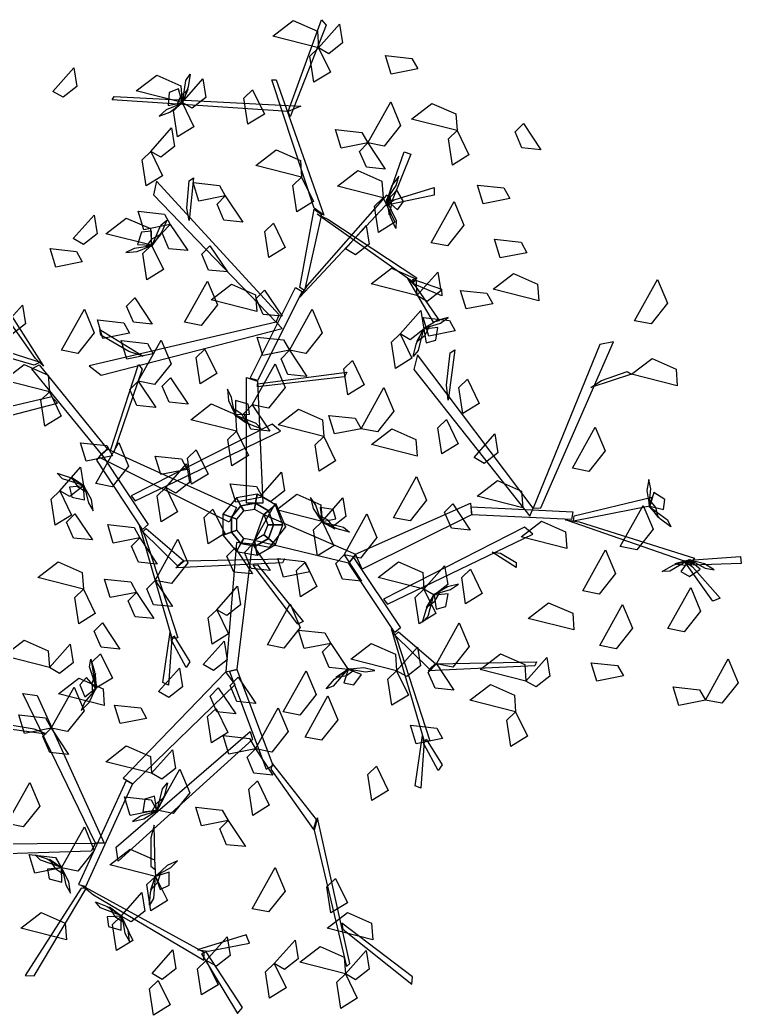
# Model space of a CAD drawing. Extents: x -1.7 to 1.4, y -1.39 to 1.43.
# Drawn here: x -0.641 to 1.396, y -1.386 to 1.425 of the extents above; entities that cross this region are included whole.
import ezdxf

# ---------------------------------------------------------------- set-up
doc = ezdxf.new("R2010")
doc.units = 0
doc.header["$MEASUREMENT"] = 0
doc.layers.get('0').update_dxf_attribs({"linetype": 'CONTINUOUS'})

msp = doc.modelspace()

# ---------------------------------------------------------------- linework, layer by layer
at = {"color": 72, "linetype": 'CONTINUOUS'}
for points in [[(0.2024, 1.3464, 3.9981), (0.0733, 1.3793, 3.9564), (0.1309, 1.4236, 3.9383), (0.199, 1.3936, 3.9682)], [(0.2024, 1.3464, 3.9981), (0.2611, 1.413, 3.8957), (0.2696, 1.3602, 3.9031), (0.2312, 1.33, 3.9653)], [(0.2024, 1.3464, 3.7915), (0.2357, 1.2779, 3.7494), (0.1892, 1.2491, 3.8992), (0.1779, 1.3231, 3.8762)], [(0.4822, 1.2869, 4.7061), (0.4074, 1.2722, 4.664), (0.3914, 1.3245, 4.8138), (0.4658, 1.3165, 4.7908)], [(-0.5482, 1.2234, 5.343), (-0.4894, 1.29, 5.2407), (-0.4809, 1.2372, 5.248), (-0.5194, 1.207, 5.3102)], [(-0.1834, 1.1921, 3.9981), (-0.3125, 1.2249, 3.9564), (-0.2548, 1.2693, 3.9383), (-0.1867, 1.2393, 3.9682)], [(-0.1834, 1.1921, 3.9981), (-0.1246, 1.2587, 3.8957), (-0.1161, 1.2059, 3.9031), (-0.1546, 1.1757, 3.9653)], [(0.0158, 1.228, 4.2517), (0.0492, 1.1594, 4.2096), (0.0027, 1.1306, 4.3594), (-0.0086, 1.2046, 4.3364)], [(-0.1834, 1.1921, 3.9981), (-0.15, 1.1235, 3.956), (-0.1966, 1.0947, 4.1058), (-0.2078, 1.1687, 4.0827)], [(0.3411, 1.0777, 3.5023), (0.4059, 1.1941, 3.4607), (0.434, 1.127, 3.4426), (0.3876, 1.0688, 3.4725)], [(0.5934, 1.1126, 4.6648), (0.4644, 1.1454, 4.6232), (0.522, 1.1897, 4.6051), (0.5901, 1.1597, 4.635)], [(0.7807, 1.1326, 3.9625), (0.83, 1.0587, 3.8602), (0.7768, 1.064, 3.8675), (0.7574, 1.1089, 3.9298)], [(-0.2718, 1.0538, 4.9437), (-0.213, 1.1204, 4.8414), (-0.2045, 1.0675, 4.8487), (-0.243, 1.0373, 4.911)], [(0.3411, 1.0777, 3.5023), (0.2663, 1.063, 3.4602), (0.2504, 1.1154, 3.61), (0.3248, 1.1073, 3.587)], [(0.5934, 1.1126, 4.8714), (0.6268, 1.044, 4.8293), (0.5802, 1.0152, 4.9791), (0.569, 1.0892, 4.956)], [(0.3411, 1.0777, 3.5023), (0.3905, 1.0039, 3.4), (0.3372, 1.0092, 3.4073), (0.3179, 1.0541, 3.4696)], [(-0.2718, 1.0538, 4.448), (-0.2384, 0.9852, 4.4059), (-0.285, 0.9564, 4.5557), (-0.2962, 1.0304, 4.5326)], [(0.1543, 0.9809, 4.7417), (0.0252, 1.0137, 4.7), (0.0829, 1.058, 4.6819), (0.151, 1.0281, 4.7118)], [(0.3845, 0.9227, 4.2046), (0.2554, 0.9555, 4.163), (0.313, 0.9999, 4.1449), (0.3812, 0.9699, 4.1748)], [(-0.0611, 0.9281, 5.1097), (-0.136, 0.9134, 5.0677), (-0.1519, 0.9658, 5.2175), (-0.0775, 0.9577, 5.1944)], [(0.1543, 0.9809, 4.2046), (0.1877, 0.9123, 4.1625), (0.1411, 0.8835, 4.3123), (0.1299, 0.9575, 4.2893)], [(0.7423, 0.921, 4.1691), (0.6675, 0.9063, 4.127), (0.6515, 0.9586, 4.2768), (0.7259, 0.9506, 4.2537)], [(-0.0611, 0.9281, 5.1097), (-0.0118, 0.8543, 5.0074), (-0.0651, 0.8596, 5.0148), (-0.0844, 0.9045, 5.077)], [(0.3845, 0.9227, 4.5351), (0.4179, 0.8541, 4.493), (0.3713, 0.8253, 4.6428), (0.3601, 0.8993, 4.6198)], [(0.5201, 0.7961, 4.5822), (0.5849, 0.9125, 4.5405), (0.613, 0.8454, 4.5225), (0.5666, 0.7873, 4.5523)], [(-0.4907, 0.8076, 4.7417), (-0.432, 0.8742, 4.6394), (-0.4235, 0.8214, 4.6467), (-0.462, 0.7912, 4.7089)], [(-0.2166, 0.8475, 3.5023), (-0.2915, 0.8328, 3.4602), (-0.3074, 0.8852, 3.61), (-0.233, 0.8771, 3.587)], [(-0.2694, 0.7887, 4.7417), (-0.3985, 0.8215, 4.7), (-0.3409, 0.8658, 4.6819), (-0.2727, 0.8358, 4.7118)], [(-0.2166, 0.8475, 3.5023), (-0.1673, 0.7737, 3.4), (-0.2206, 0.779, 3.4073), (-0.2399, 0.8239, 3.4696)], [(0.0748, 0.8514, 5.3155), (0.1081, 0.7828, 5.2734), (0.0616, 0.754, 5.4232), (0.0503, 0.828, 5.4002)], [(0.2783, 0.7785, 4.2046), (0.337, 0.8451, 4.1023), (0.3455, 0.7923, 4.1096), (0.307, 0.7621, 4.1719)], [(-0.2694, 0.7887, 4.7417), (-0.236, 0.7201, 4.6996), (-0.2826, 0.6913, 4.8494), (-0.2938, 0.7653, 4.8263)], [(-0.1047, 0.7873, 3.9625), (-0.0553, 0.7134, 3.8602), (-0.1086, 0.7187, 3.8675), (-0.1279, 0.7636, 3.9298)], [(0.7904, 0.7679, 3.9625), (0.7155, 0.7532, 3.9204), (0.6996, 0.8056, 4.0702), (0.774, 0.7975, 4.0472)], [(-0.465, 0.7417, 2.424), (-0.5398, 0.727, 2.3819), (-0.5558, 0.7793, 2.5317), (-0.4813, 0.7713, 2.5087)], [(0.4801, 0.6467, 5.343), (0.3511, 0.6795, 5.3013), (0.4087, 0.7238, 5.2833), (0.4768, 0.6938, 5.3131)], [(0.4801, 0.6467, 5.343), (0.5389, 0.7133, 5.2407), (0.5474, 0.6604, 5.248), (0.5089, 0.6302, 5.3102)], [(0.8241, 0.6323, 4.4582), (0.695, 0.6651, 4.4166), (0.7526, 0.7094, 4.3985), (0.8207, 0.6794, 4.4284)], [(-0.1762, 0.5714, 5.1097), (-0.1115, 0.6878, 5.0681), (-0.0834, 0.6207, 5.05), (-0.1298, 0.5626, 5.0799)], [(0.0275, 0.6018, 4.6648), (-0.1015, 0.6346, 4.6232), (-0.0439, 0.6789, 4.6051), (0.0242, 0.6489, 4.635)], [(1.0949, 0.5756, 4.9732), (1.1597, 0.692, 4.9316), (1.1878, 0.625, 4.9135), (1.1414, 0.5668, 4.9434)], [(0.0496, 0.662, 3.9625), (0.099, 0.5882, 3.8602), (0.0457, 0.5935, 3.8675), (0.0264, 0.6384, 3.9298)], [(0.6942, 0.6238, 4.1691), (0.6194, 0.609, 4.127), (0.6035, 0.6614, 4.2768), (0.6779, 0.6534, 4.2537)], [(-0.6928, 0.5534, 5.343), (-0.6341, 0.62, 5.2407), (-0.6255, 0.5672, 5.248), (-0.664, 0.537, 5.3102)], [(-0.3166, 0.6402, 2.9171), (-0.2673, 0.5664, 2.8148), (-0.3206, 0.5717, 2.8222), (-0.3399, 0.6166, 2.8844)], [(-0.524, 0.4921, 3.7089), (-0.4592, 0.6084, 3.6672), (-0.4311, 0.5414, 3.6492), (-0.4776, 0.4832, 3.679)], [(0.1198, 0.4921, 3.5023), (0.1845, 0.6084, 3.4607), (0.2126, 0.5414, 3.4426), (0.1662, 0.4832, 3.4725)], [(0.4326, 0.5382, 4.2046), (0.4913, 0.6048, 4.1023), (0.4998, 0.552, 4.1096), (0.4613, 0.5218, 4.1719)], [(-0.3317, 0.5401, 4.0394), (-0.4066, 0.5254, 3.9973), (-0.4225, 0.5778, 4.1471), (-0.3481, 0.5697, 4.124)], [(0.5884, 0.5469, 3.9625), (0.5136, 0.5322, 3.9204), (0.4977, 0.5846, 4.0702), (0.5721, 0.5765, 4.0472)], [(0.4326, 0.5382, 4.2046), (0.4659, 0.4696, 4.1625), (0.4194, 0.4408, 4.3123), (0.4081, 0.5148, 4.2893)], [(-0.2647, 0.482, 3.7089), (-0.3395, 0.4672, 3.6668), (-0.3555, 0.5196, 3.8166), (-0.2811, 0.5116, 3.7935)], [(-0.3071, 0.4048, 4.6907), (-0.2424, 0.5212, 4.6491), (-0.2143, 0.4542, 4.631), (-0.2607, 0.396, 4.6609)], [(0.1198, 0.4921, 4.122), (0.045, 0.4774, 4.0799), (0.029, 0.5297, 4.2297), (0.1034, 0.5217, 4.2066)], [(-0.1189, 0.4951, 5.343), (-0.0855, 0.4265, 5.3009), (-0.1321, 0.3977, 5.4507), (-0.1434, 0.4717, 5.4276)], [(0.1198, 0.4921, 3.5023), (0.1691, 0.4182, 3.4), (0.1159, 0.4235, 3.4073), (0.0965, 0.4685, 3.4696)], [(-0.5578, 0.375, 3.9981), (-0.6868, 0.4079, 3.9564), (-0.6292, 0.4522, 3.9383), (-0.5611, 0.4222, 3.9682)], [(0.0148, 0.3378, 4.2459), (0.0796, 0.4541, 4.2043), (0.1077, 0.3871, 4.1862), (0.0612, 0.3289, 4.2161)], [(0.298, 0.4633, 5.343), (0.3314, 0.3947, 5.3009), (0.2848, 0.3659, 5.4507), (0.2736, 0.4399, 5.4276)], [(1.2154, 0.3916, 5.469), (1.0864, 0.4244, 5.4273), (1.144, 0.4687, 5.4093), (1.2121, 0.4387, 5.4391)], [(-0.3071, 0.4048, 4.8147), (-0.2578, 0.331, 4.7124), (-0.3111, 0.3363, 4.7197), (-0.3304, 0.3812, 4.7819)], [(-0.2158, 0.4141, 2.0522), (-0.1665, 0.3403, 1.9499), (-0.2197, 0.3455, 1.9572), (-0.2391, 0.3905, 2.0195)], [(0.6225, 0.4106, 4.6648), (0.6559, 0.342, 4.6227), (0.6093, 0.3132, 4.7725), (0.5981, 0.3872, 4.7495)], [(-0.5578, 0.375, 3.9981), (-0.5244, 0.3065, 3.956), (-0.5709, 0.2777, 4.1058), (-0.5822, 0.3517, 4.0827)], [(0.3222, 0.2707, 3.7089), (0.3869, 0.3871, 3.6672), (0.415, 0.3201, 3.6492), (0.3686, 0.2619, 3.679)], [(-0.0292, 0.2634, 5.343), (-0.1583, 0.2962, 5.3013), (-0.1007, 0.3406, 5.2833), (-0.0325, 0.3106, 5.3131)], [(0.0148, 0.3378, 2.8413), (0.0642, 0.2639, 2.739), (0.0109, 0.2692, 2.7464), (-0.0084, 0.3141, 2.8086)], [(0.2168, 0.2486, 4.7734), (0.0878, 0.2814, 4.7317), (0.1454, 0.3257, 4.7136), (0.2135, 0.2957, 4.7435)], [(0.3222, 0.2707, 2.6348), (0.2473, 0.256, 2.5927), (0.2314, 0.3084, 2.7425), (0.3058, 0.3003, 2.7194)], [(0.5634, 0.2967, 4.7734), (0.5968, 0.2281, 4.7313), (0.5502, 0.1993, 4.8811), (0.539, 0.2733, 4.858)], [(-0.0292, 0.2634, 5.343), (0.0042, 0.1948, 5.3009), (-0.0424, 0.166, 5.4507), (-0.0537, 0.24, 5.4276)], [(0.4806, 0.1929, 3.9981), (0.3516, 0.2257, 3.9564), (0.4092, 0.27, 3.9383), (0.4773, 0.2401, 3.9682)], [(0.6415, 0.1893, 4.6648), (0.7002, 0.2558, 4.5625), (0.7087, 0.203, 4.5698), (0.6703, 0.1728, 4.6321)], [(0.9191, 0.1591, 5.1097), (0.9838, 0.2754, 5.0681), (1.0119, 0.2084, 5.05), (0.9655, 0.1502, 5.0799)], [(-0.3798, 0.1936, 3.2958), (-0.4546, 0.1789, 3.2537), (-0.4706, 0.2312, 3.4035), (-0.3962, 0.2232, 3.3804)], [(-0.427, 0.1156, 1.8456), (-0.3623, 0.232, 1.804), (-0.3342, 0.1649, 1.7859), (-0.3806, 0.1067, 1.8158)], [(0.2168, 0.2486, 4.3602), (0.2502, 0.18, 4.3181), (0.2037, 0.1512, 4.4679), (0.1924, 0.2252, 4.4449)], [(-0.1434, 0.2111, 2.5479), (-0.11, 0.1425, 2.5058), (-0.1565, 0.1137, 2.6556), (-0.1678, 0.1877, 2.6326)], [(-0.1686, 0.1556, 3.7089), (-0.2434, 0.1409, 3.6668), (-0.2594, 0.1933, 3.8166), (-0.1849, 0.1852, 3.7935)], [(-0.2294, 0.1048, 2.5479), (-0.1706, 0.1714, 2.4456), (-0.1621, 0.1186, 2.453), (-0.2006, 0.0884, 2.5152)], [(-0.5287, 0.0955, 3.7915), (-0.4699, 0.1621, 3.6892), (-0.4614, 0.1093, 3.6965), (-0.4999, 0.0791, 3.7588)], [(0.0391, 0.0813, 5.343), (0.0978, 0.1479, 5.2407), (0.1063, 0.095, 5.248), (0.0679, 0.0649, 5.3102)], [(0.0435, 0.0776, 2.0522), (-0.0314, 0.0629, 2.0101), (-0.0473, 0.1153, 2.1599), (0.0271, 0.1072, 2.1369)], [(0.4143, 0.0191, 4.1691), (0.479, 0.1354, 4.1274), (0.5071, 0.0684, 4.1094), (0.4607, 0.0102, 4.1392)], [(0.7791, 0.0475, 3.9981), (0.6501, 0.0803, 3.9564), (0.7077, 0.1246, 3.9383), (0.7758, 0.0946, 3.9682)], [(-0.5287, 0.0955, 4.9482), (-0.4953, 0.0269, 4.9061), (-0.5419, -0.0019, 5.0559), (-0.5531, 0.0721, 5.0329)], [(-0.2294, 0.1048, 2.5479), (-0.196, 0.0362, 2.5058), (-0.2425, 0.0074, 2.6556), (-0.2538, 0.0814, 2.6326)], [(0.2121, 0.0087, 2.5479), (0.083, 0.0415, 2.5063), (0.1406, 0.0858, 2.4882), (0.2087, 0.0558, 2.5181)], [(0.0161, -0.0557, 1.8454), (0.0809, 0.0606, 1.8038), (0.109, -0.0064, 1.7857), (0.0626, -0.0646, 1.8155)], [(0.2121, 0.0087, 2.5479), (0.2708, 0.0753, 2.4456), (0.2793, 0.0224, 2.453), (0.2408, -0.0078, 2.5152)], [(0.5815, 0.0582, 4.122), (0.6308, -0.0156, 4.0197), (0.5775, -0.0103, 4.027), (0.5582, 0.0346, 4.0892)], [(-0.486, 0.0304, 3.5023), (-0.4367, -0.0434, 3.4), (-0.49, -0.0381, 3.4073), (-0.5093, 0.0068, 3.4696)], [(-0.0963, 0.0433, 5.343), (-0.0629, -0.0252, 5.3009), (-0.1094, -0.0541, 5.4507), (-0.1207, 0.0199, 5.4276)], [(0.2741, -0.086, 2.8413), (0.3389, 0.0304, 2.7997), (0.367, -0.0366, 2.7816), (0.3205, -0.0948, 2.8115)], [(1.0544, -0.0623, 5.1097), (1.1192, 0.0541, 5.0681), (1.1473, -0.0129, 5.05), (1.1008, -0.0711, 5.0799)], [(0.2121, 0.0087, 2.5479), (0.2454, -0.0599, 2.5058), (0.1989, -0.0887, 2.6556), (0.1876, -0.0147, 2.6326)], [(0.9031, -0.0676, 4.7417), (0.774, -0.0348, 4.7), (0.8316, 0.0095, 4.6819), (0.8997, -0.0205, 4.7118)], [(-0.3026, -0.0379, 2.6348), (-0.3775, -0.0526, 2.5927), (-0.3934, -0.0002, 2.7425), (-0.319, -0.0083, 2.7194)], [(-0.3026, -0.0379, 3.2958), (-0.2533, -0.1117, 3.1935), (-0.3066, -0.1064, 3.2008), (-0.3259, -0.0615, 3.263)], [(-0.2597, -0.1579, 2.9171), (-0.195, -0.0415, 2.8755), (-0.1669, -0.1086, 2.8574), (-0.2133, -0.1667, 2.8873)], [(0.0161, -0.0557, 1.6388), (0.0655, -0.1296, 1.5365), (0.0122, -0.1243, 1.5439), (-0.0071, -0.0794, 1.6061)], [(-0.0332, -0.0657, 3.5023), (0.0161, -0.1396, 3.4), (-0.0372, -0.1343, 3.4073), (-0.0565, -0.0893, 3.4696)], [(0.9482, -0.1875, 5.1097), (1.0129, -0.0711, 5.0681), (1.041, -0.1382, 5.05), (0.9946, -0.1963, 5.0799)], [(-0.4617, -0.1827, 4.2046), (-0.5907, -0.1499, 4.163), (-0.5331, -0.1056, 4.1449), (-0.465, -0.1356, 4.1748)], [(0.178, -0.134, 3.5023), (0.1031, -0.1487, 3.4602), (0.0872, -0.0964, 3.61), (0.1616, -0.1044, 3.587)], [(0.164, -0.1064, 2.3414), (0.1974, -0.175, 2.2993), (0.1508, -0.2038, 2.4491), (0.1396, -0.1298, 2.426)], [(0.2741, -0.086, 3.5023), (0.3234, -0.1598, 3.4), (0.2702, -0.1545, 3.4073), (0.2509, -0.1096, 3.4696)], [(0.4996, -0.1827, 3.9981), (0.3705, -0.1499, 3.9564), (0.4281, -0.1056, 3.9383), (0.4963, -0.1356, 3.9682)], [(0.4996, -0.1827, 3.9981), (0.5583, -0.1162, 3.8957), (0.5669, -0.169, 3.9031), (0.5284, -0.1992, 3.9653)], [(0.6309, -0.1265, 5.8113), (0.6643, -0.1951, 5.7692), (0.6177, -0.2239, 5.919), (0.6065, -0.1499, 5.8959)], [(-0.3119, -0.1918, 4.7374), (-0.3868, -0.2065, 4.6954), (-0.4027, -0.1541, 4.8452), (-0.3283, -0.1622, 4.8221)], [(-0.2597, -0.1579, 2.9171), (-0.2104, -0.2317, 2.8148), (-0.2636, -0.2264, 2.8222), (-0.283, -0.1815, 2.8844)], [(-0.4617, -0.1827, 3.7915), (-0.4283, -0.2513, 3.7494), (-0.4748, -0.2801, 3.8992), (-0.4861, -0.2061, 3.8762)], [(-0.3119, -0.1918, 2.0522), (-0.2626, -0.2656, 1.9499), (-0.3158, -0.2603, 1.9572), (-0.3352, -0.2154, 2.0195)], [(-0.0852, -0.2405, 2.3414), (-0.0264, -0.1739, 2.2391), (-0.0179, -0.2267, 2.2464), (-0.0564, -0.2569, 2.3086)], [(0.4996, -0.1827, 3.9981), (0.533, -0.2513, 3.956), (0.4864, -0.2801, 4.1058), (0.4752, -0.2061, 4.0827)], [(1.1885, -0.2937, 5.1097), (1.2532, -0.1774, 5.0681), (1.2813, -0.2444, 5.05), (1.2349, -0.3026, 5.0799)], [(0.0577, -0.34, 2.9171), (0.1225, -0.2237, 2.8755), (0.1506, -0.2907, 2.8574), (0.1042, -0.3489, 2.8873)], [(0.9233, -0.2978, 4.6177), (0.7942, -0.265, 4.5761), (0.8519, -0.2207, 4.558), (0.92, -0.2507, 4.5879)], [(-0.0852, -0.2405, 2.3414), (-0.0518, -0.3091, 2.2993), (-0.0983, -0.3379, 2.4491), (-0.1096, -0.2639, 2.426)], [(0.9962, -0.3418, 5.1097), (1.061, -0.2254, 5.0681), (1.0891, -0.2925, 5.05), (1.0427, -0.3507, 5.0799)], [(-0.4081, -0.2778, 4.944), (-0.3587, -0.3516, 4.8417), (-0.412, -0.3463, 4.849), (-0.4313, -0.3014, 4.9113)], [(0.535, -0.3938, 4.9479), (0.5998, -0.2775, 4.9063), (0.6279, -0.3445, 4.8882), (0.5815, -0.4027, 4.918)], [(0.2366, -0.3357, 5.1544), (0.1617, -0.3504, 5.1124), (0.1458, -0.298, 5.2622), (0.2202, -0.3061, 5.2391)], [(-0.5578, -0.4041, 4.9482), (-0.6868, -0.3713, 4.9066), (-0.6292, -0.327, 4.8885), (-0.5611, -0.3569, 4.9184)], [(-0.1236, -0.3958, 5.2371), (-0.0648, -0.3292, 5.1348), (-0.0563, -0.382, 5.1421), (-0.0948, -0.4122, 5.2043)], [(0.2366, -0.3357, 4.9479), (0.2859, -0.4095, 4.8456), (0.2326, -0.4042, 4.8529), (0.2133, -0.3593, 4.9152)], [(0.4224, -0.4129, 3.9981), (0.2934, -0.3801, 3.9564), (0.351, -0.3358, 3.9383), (0.4191, -0.3658, 3.9682)], [(-0.5578, -0.4041, 3.7915), (-0.499, -0.3375, 3.6892), (-0.4905, -0.3903, 3.6965), (-0.529, -0.4205, 3.7588)], [(-0.4136, -0.3649, 4.2046), (-0.3802, -0.4335, 4.1625), (-0.4268, -0.4623, 4.3123), (-0.438, -0.3883, 4.2893)], [(0.4224, -0.4129, 3.9981), (0.4812, -0.3464, 3.8957), (0.4897, -0.3992, 3.9031), (0.4512, -0.4294, 3.9653)], [(0.788, -0.442, 4.6177), (0.6589, -0.4092, 4.5761), (0.7165, -0.3649, 4.558), (0.7846, -0.3949, 4.5879)], [(0.788, -0.442, 4.7417), (0.8467, -0.3755, 4.6394), (0.8552, -0.4283, 4.6467), (0.8168, -0.4585, 4.7089)], [(1.0633, -0.4278, 4.9032), (0.9884, -0.4425, 4.8611), (0.9725, -0.3902, 5.0109), (1.0469, -0.3982, 4.9879)], [(1.2947, -0.4961, 5.1097), (1.3595, -0.3797, 5.0681), (1.3876, -0.4468, 5.05), (1.3411, -0.505, 5.0799)], [(-0.2496, -0.472, 2.5479), (-0.1908, -0.4054, 2.4456), (-0.1823, -0.4582, 2.453), (-0.2208, -0.4884, 2.5152)], [(0.1025, -0.5292, 5.1544), (0.1672, -0.4128, 5.1128), (0.1953, -0.4799, 5.0947), (0.1489, -0.538, 5.1246)], [(0.4224, -0.4129, 3.9981), (0.4558, -0.4815, 3.956), (0.4093, -0.5103, 4.1058), (0.398, -0.4363, 4.0827)], [(0.535, -0.3938, 4.9479), (0.5844, -0.4677, 4.8456), (0.5311, -0.4624, 4.8529), (0.5118, -0.4175, 4.9152)], [(-0.4031, -0.5109, 4.7826), (-0.5321, -0.4781, 4.741), (-0.4745, -0.4337, 4.7229), (-0.4064, -0.4637, 4.7528)], [(-0.0244, -0.4313, 3.2958), (0.0249, -0.5051, 3.1935), (-0.0283, -0.4998, 3.2008), (-0.0476, -0.4549, 3.263)], [(-0.5531, -0.5754, 3.7089), (-0.4883, -0.4591, 3.6672), (-0.4602, -0.5261, 3.6492), (-0.5066, -0.5843, 3.679)], [(-0.0809, -0.4609, 4.9479), (-0.0316, -0.5347, 4.8456), (-0.0848, -0.5294, 4.8529), (-0.1042, -0.4845, 4.9152)], [(0.7589, -0.5293, 4.7417), (0.6298, -0.4965, 4.7), (0.6874, -0.4522, 4.6819), (0.7556, -0.4822, 4.7118)], [(1.2947, -0.4961, 5.1097), (1.2199, -0.5108, 5.0677), (1.2039, -0.4585, 5.2175), (1.2784, -0.4665, 5.1944)], [(0.164, -0.6006, 2.9171), (0.2287, -0.4842, 2.8755), (0.2568, -0.5513, 2.8574), (0.2104, -0.6094, 2.8873)], [(-0.2837, -0.5476, 3.2958), (-0.3585, -0.5623, 3.2537), (-0.3745, -0.51, 3.4035), (-0.3, -0.518, 3.3804)], [(-0.0873, -0.5192, 3.9981), (-0.0539, -0.5878, 3.956), (-0.1004, -0.6166, 4.1058), (-0.1117, -0.5426, 4.0827)], [(0.0237, -0.6336, 3.7089), (0.0884, -0.5173, 3.6672), (0.1165, -0.5843, 3.6492), (0.0701, -0.6425, 3.679)], [(0.7589, -0.5293, 4.7417), (0.7923, -0.5979, 4.6996), (0.7457, -0.6267, 4.8494), (0.7344, -0.5527, 4.8263)], [(-0.5531, -0.5754, 3.7089), (-0.6279, -0.5902, 3.6668), (-0.6439, -0.5378, 3.8166), (-0.5694, -0.5458, 3.7935)], [(-0.5531, -0.5754, 4.122), (-0.5037, -0.6493, 4.0197), (-0.557, -0.644, 4.027), (-0.5763, -0.5991, 4.0892)], [(0.5524, -0.6045, 4.2459), (0.4775, -0.6193, 4.2038), (0.4616, -0.5669, 4.3536), (0.536, -0.5749, 4.3306)], [(0.0237, -0.6336, 3.2958), (-0.0512, -0.6483, 3.2537), (-0.0671, -0.596, 3.4035), (0.0073, -0.604, 3.3804)], [(-0.2694, -0.7026, 3.9981), (-0.3985, -0.6698, 3.9564), (-0.3409, -0.6255, 3.9383), (-0.2727, -0.6555, 3.9682)], [(-0.2694, -0.7026, 4.7417), (-0.2107, -0.636, 4.6394), (-0.2021, -0.6888, 4.6467), (-0.2406, -0.719, 4.7089)], [(0.0237, -0.6336, 4.3285), (0.073, -0.7075, 4.2262), (0.0198, -0.7022, 4.2336), (0.0004, -0.6573, 4.2958)], [(-0.2546, -0.8069, 3.5023), (-0.1898, -0.6905, 3.4607), (-0.1617, -0.7576, 3.4426), (-0.2082, -0.8158, 3.4725)], [(0.3655, -0.6824, 4.7417), (0.3989, -0.7509, 4.6996), (0.3524, -0.7798, 4.8494), (0.3411, -0.7058, 4.8263)], [(-0.6783, -0.8449, 3.2958), (-0.6135, -0.7285, 3.2541), (-0.5854, -0.7955, 3.236), (-0.6319, -0.8537, 3.2659)], [(0.0294, -0.7241, 3.9981), (0.0627, -0.7927, 3.956), (0.0162, -0.8215, 4.1058), (0.0049, -0.7475, 4.0827)], [(-0.2546, -0.8069, 3.5023), (-0.3294, -0.8216, 3.4602), (-0.3454, -0.7693, 3.61), (-0.2709, -0.7773, 3.587)], [(-0.0535, -0.836, 4.122), (-0.1283, -0.8507, 4.0799), (-0.1443, -0.7983, 4.2297), (-0.0698, -0.8064, 4.2066)], [(-0.0535, -0.836, 3.5023), (-0.0041, -0.9098, 3.4), (-0.0574, -0.9045, 3.4073), (-0.0767, -0.8596, 3.4696)], [(-0.524, -0.9701, 4.2459), (-0.4592, -0.8537, 4.2043), (-0.4311, -0.9207, 4.1862), (-0.4776, -0.9789, 4.2161)], [(-0.2582, -0.9938, 3.3371), (-0.3873, -0.961, 3.2954), (-0.3296, -0.9167, 3.2774), (-0.2615, -0.9467, 3.3072)], [(-0.524, -0.9701, 3.5023), (-0.5988, -0.9848, 3.4602), (-0.6148, -0.9324, 3.61), (-0.5403, -0.9405, 3.587)], [(0.0148, -1.0852, 4.2459), (0.0796, -0.9688, 4.2043), (0.1077, -1.0358, 4.1862), (0.0612, -1.094, 4.2161)], [(-0.2582, -0.9938, 4.7417), (-0.2248, -1.0624, 4.6996), (-0.2714, -1.0912, 4.8494), (-0.2826, -1.0172, 4.8263)], [(0.2504, -0.9998, 3.9981), (0.2838, -1.0684, 3.956), (0.2373, -1.0972, 4.1058), (0.226, -1.0232, 4.0827)], [(-0.3554, -1.1061, 4.2046), (-0.2967, -1.0395, 4.1023), (-0.2881, -1.0923, 4.1096), (-0.3266, -1.1225, 4.1719)], [(-0.5097, -1.1731, 3.9981), (-0.6388, -1.1403, 3.9564), (-0.5812, -1.096, 3.9383), (-0.513, -1.126, 3.9682)], [(0.3554, -1.1731, 3.9981), (0.2263, -1.1403, 3.9564), (0.284, -1.096, 3.9383), (0.3521, -1.126, 3.9682)], [(-0.3554, -1.1061, 3.7915), (-0.322, -1.1747, 3.7494), (-0.3686, -1.2035, 3.8992), (-0.3798, -1.1295, 3.8762)], [(-0.1151, -1.2313, 3.9981), (-0.0563, -1.1647, 3.8957), (-0.0478, -1.2175, 3.9031), (-0.0863, -1.2477, 3.9653)], [(0.0772, -1.2402, 3.9981), (0.1359, -1.1736, 3.8957), (0.1444, -1.2264, 3.9031), (0.1059, -1.2566, 3.9653)], [(-0.268, -1.2683, 5.343), (-0.2092, -1.2017, 5.2407), (-0.2007, -1.2545, 5.248), (-0.2392, -1.2847, 5.3102)], [(0.2783, -1.2692, 3.9981), (0.1492, -1.2364, 3.9564), (0.2068, -1.1921, 3.9383), (0.2749, -1.2221, 3.9682)], [(0.2783, -1.2692, 4.7417), (0.337, -1.2027, 4.6394), (0.3455, -1.2555, 4.6467), (0.307, -1.2857, 4.7089)], [(-0.1151, -1.2313, 3.9981), (-0.0817, -1.2999, 3.956), (-0.1283, -1.3287, 4.1058), (-0.1395, -1.2547, 4.0827)], [(0.0772, -1.2402, 4.6177), (0.1105, -1.3087, 4.5756), (0.064, -1.3375, 4.7254), (0.0527, -1.2635, 4.7024)], [(-0.2504, -1.2882, 3.7915), (-0.217, -1.3568, 3.7494), (-0.2636, -1.3856, 3.8992), (-0.2749, -1.3116, 3.8762)], [(0.2783, -1.2692, 4.7417), (0.3116, -1.3378, 4.6996), (0.2651, -1.3666, 4.8494), (0.2538, -1.2926, 4.8263)]]:
    msp.add_3dface(points, dxfattribs=at)
at = {"color": 34, "linetype": 'CONTINUOUS'}
for points in [[(0.1161, 1.1668, 4.7264), (0.2107, 1.4254, 5.3469), (0.2233, 1.4105, 5.3113), (0.1224, 1.152, 4.6907)], [(0.1897, 0.8934, 4.0702), (0.0699, 1.256, 4.9404), (0.0825, 1.256, 4.9404), (0.217, 0.8741, 4.0239)], [(0.1161, 1.1668, 4.7264), (-0.3804, 1.1995, 5.1395), (-0.3748, 1.2093, 5.153), (0.152, 1.1813, 4.7269)], [(0.3956, 0.9157, 3.7212), (0.444, 1.0523, 4.289), (0.4629, 1.046, 4.2628), (0.4103, 0.9157, 3.7212)], [(0.0909, 0.5924, 3.1832), (-0.2558, 0.9694, 3.8167), (-0.2642, 0.9315, 3.753), (0.0825, 0.5718, 3.1485)], [(-0.1696, 0.894, 3.7107), (-0.1633, 0.971, 3.9309), (-0.1507, 0.9791, 3.9541), (-0.1633, 0.8589, 3.6102)], [(0.1708, 0.6751, 3.322), (0.3956, 0.9315, 3.753), (0.404, 0.9143, 3.7241), (0.1498, 0.6424, 3.2671)], [(0.4159, 0.9168, 3.7156), (0.5284, 0.9524, 3.6553), (0.5284, 0.93, 3.6177), (0.3902, 0.9011, 3.7166)], [(0.1498, 0.6694, 3.3146), (0.1897, 0.8912, 4.0747), (0.2107, 0.8755, 4.021), (0.1624, 0.6609, 3.2857)], [(0.2283, 0.8629, 4.0702), (0.48, 0.6965, 4.6459), (0.4691, 0.685, 4.6072), (0.1981, 0.8767, 3.9968)], [(-0.5975, 0.4687, 2.4749), (-0.7508, 0.6866, 3.1435), (-0.73, 0.6902, 3.1238), (-0.5745, 0.4469, 2.3978)], [(0.4753, 0.6743, 4.6006), (0.5434, 0.5758, 4.5644), (0.5264, 0.5714, 4.5142), (0.454, 0.6953, 4.5918)], [(0.4685, 0.6935, 4.6052), (0.5492, 0.6647, 5.2385), (0.5508, 0.6456, 5.2093), (0.4723, 0.6793, 4.6052)], [(0.009, 0.4134, 2.8823), (0.1372, 0.6699, 3.3133), (0.1561, 0.6578, 3.2931), (0.03, 0.4065, 2.8707)], [(0.0825, 0.5718, 3.1485), (-0.4456, 0.4482, 3.6152), (-0.4119, 0.4219, 3.5683), (0.0992, 0.554, 3.1229)], [(-0.6011, 0.4506, 2.446), (-0.8967, 0.5356, 3.0165), (-0.8652, 0.548, 3.0018), (-0.5836, 0.4584, 2.4394)], [(-0.3338, 0.4886, 3.5423), (-0.413, 0.5353, 3.7271), (-0.416, 0.5509, 3.7465), (-0.2935, 0.4755, 3.458)], [(0.8304, 0.047, 4.6564), (1.035, 0.5165, 5.2899), (0.997, 0.5089, 5.2263), (0.8081, 0.0463, 4.6217)], [(0.8081, 0.0463, 4.6217), (0.4816, 0.4794, 5.0885), (0.4712, 0.4379, 5.0416), (0.7987, 0.0239, 4.5961)], [(0.5637, 0.3935, 5.0155), (0.5744, 0.4848, 5.2003), (0.5874, 0.4939, 5.2198), (0.568, 0.3514, 4.9312)], [(-0.4109, 0.1985, 2.1221), (-0.6074, 0.4401, 2.4397), (-0.587, 0.451, 2.4248), (-0.3947, 0.2139, 2.1136)], [(-0.3855, 0.2093, 2.0963), (-0.3066, 0.4517, 2.1599), (-0.2955, 0.4392, 2.1339), (-0.3762, 0.2047, 2.0789)], [(0.03, 0.3976, 2.8493), (0.2821, 0.4303, 2.9278), (0.2758, 0.4169, 2.8957), (0.03, 0.3887, 2.828)], [(1.0009, 0.4073, 5.1839), (1.0739, 0.4326, 5.4042), (1.0864, 0.4244, 5.4273), (0.9713, 0.3873, 5.0835)], [(-0.0015, 0.0603, 2.0398), (-0.0015, 0.4154, 2.8921), (0.03, 0.405, 2.8672), (0.0447, 0.0603, 2.0398)], [(-0.5514, 0.3604, 2.3438), (-1.0796, 0.2368, 2.8106), (-1.0458, 0.2105, 2.7637), (-0.5348, 0.3426, 2.3182)], [(-0.3156, 0.0667, 2.5239), (0.0952, 0.2642, 3.37), (0.0714, 0.2839, 3.285), (-0.327, 0.081, 2.4776)], [(-0.4109, 0.1985, 2.1221), (-0.2787, -0.0001, 2.6978), (-0.295, -0.0136, 2.6708), (-0.4244, 0.1815, 2.1067)], [(-0.0501, 0.0063, 1.4396), (-0.4181, 0.1903, 2.131), (-0.3932, 0.2131, 2.1107), (-0.0294, 0.0477, 1.4396)], [(0.0243, 0.0599, 0.5902), (0.0289, 0.0855), (-0.03, 0.0751), (-0.017, 0.0526, 0.5902)], [(0.0607, 0.0389, 0.5902), (0.0806, 0.0556), (0.0289, 0.0855), (0.0243, 0.0599, 0.5902)], [(-0.017, 0.0526, 0.5902), (-0.03, 0.0751), (-0.0683, 0.0294), (-0.0439, 0.0205, 0.5902)], [(0.0215, 0.0437, 2.3607), (0.0243, 0.0599, 0.5902), (-0.017, 0.0526, 0.5902), (-0.0088, 0.0384, 2.3607)], [(0.0481, 0.0284, 2.3607), (0.0607, 0.0389, 0.5902), (0.0243, 0.0599, 0.5902), (0.0215, 0.0437, 2.3607)], [(0.3064, -0.0836, 3.5131), (0.6312, 0.06, 4.3654), (0.6344, 0.027, 4.3404), (0.325, -0.1259, 3.5131)], [(0.9246, 0.0243, 4.7878), (1.1436, 0.0775, 5.548), (1.1377, 0.0519, 5.4943), (0.922, 0.0094, 4.7589)], [(-0.0439, 0.0205, 0.5902), (-0.0683, 0.0294), (-0.0683, -0.0304), (-0.0439, -0.0215, 0.5902)], [(-0.0088, 0.0384, 2.3607), (-0.017, 0.0526, 0.5902), (-0.0439, 0.0205, 0.5902), (-0.0285, 0.0149, 2.3607)], [(0.0481, 0.0284, 2.3607), (0.3064, -0.0836, 3.5131), (0.2869, -0.1095, 3.4825), (0.0215, -0.0447, 2.3607)], [(0.0586, -0.0005, 2.3607), (0.075, -0.0005, 0.5902), (0.0607, 0.0389, 0.5902), (0.0481, 0.0284, 2.3607)], [(0.075, -0.0005, 0.5902), (0.101, -0.0005), (0.0806, 0.0556), (0.0607, 0.0389, 0.5902)], [(0.6336, 0.0496, 4.3556), (0.92, 0.036, 4.7866), (0.9166, 0.0139, 4.7663), (0.6358, 0.0276, 4.344)], [(-0.0285, 0.0149, 2.3607), (-0.0439, 0.0205, 0.5902), (-0.0439, -0.0215, 0.5902), (-0.0285, -0.0158, 2.3607)], [(0.9383, 0.0074, 4.7953), (1.2638, -0.0946, 5.2263), (1.2514, -0.1092, 5.1974), (0.8999, 0.0134, 4.7403)], [(-0.2886, -0.0325, 2.7094), (-0.1955, -0.3196, 3.285), (-0.2112, -0.3218, 3.2464), (-0.3036, -0.0029, 2.636)], [(-0.2844, -0.0114, 2.6987), (-0.1796, -0.1014, 3.5707), (-0.1966, -0.1169, 3.5091), (-0.2941, -0.0209, 2.6655)], [(-0.0439, -0.0215, 0.5902), (-0.0683, -0.0304), (-0.03, -0.0761), (-0.017, -0.0536, 0.5902)], [(-0.0285, -0.0158, 2.3607), (-0.0439, -0.0215, 0.5902), (-0.017, -0.0536, 0.5902), (-0.0088, -0.0394, 2.3607)], [(0.0481, -0.0293, 2.3607), (0.0607, -0.0399, 0.5902), (0.075, -0.0005, 0.5902), (0.0586, -0.0005, 2.3607)], [(0.0607, -0.0399, 0.5902), (0.0806, -0.0566), (0.101, -0.0005), (0.075, -0.0005, 0.5902)], [(0.3966, -0.2246, 3.9041), (0.8074, -0.0272, 4.7502), (0.7836, -0.0075, 4.6652), (0.3852, -0.2104, 3.8578)], [(-0.0298, -0.0504, 1.8493), (-0.0598, -0.416, 2.6726), (-0.0276, -0.4089, 2.6458), (0.0161, -0.0557, 1.8454)], [(-0.017, -0.0536, 0.5902), (-0.03, -0.0761), (0.0289, -0.0865), (0.0243, -0.0609, 0.5902)], [(-0.0088, -0.0394, 2.3607), (-0.017, -0.0536, 0.5902), (0.0243, -0.0609, 0.5902), (0.0215, -0.0447, 2.3607)], [(0.0215, -0.0447, 2.3607), (0.0243, -0.0609, 0.5902), (0.0607, -0.0399, 0.5902), (0.0481, -0.0293, 2.3607)], [(0.0243, -0.0609, 0.5902), (0.0289, -0.0865), (0.0806, -0.0566), (0.0607, -0.0399, 0.5902)], [(0.7164, -0.0811, 4.601), (0.7601, -0.1074, 4.8615), (0.7599, -0.1211, 4.889), (0.6927, -0.0776, 4.4822)], [(-0.1772, -0.1025, 3.5677), (0.1057, -0.0967, 4.6334), (0.1006, -0.1082, 4.6334), (-0.2007, -0.122, 3.5109)], [(0.3013, -0.0929, 3.5023), (0.4335, -0.2915, 4.078), (0.4172, -0.305, 4.0509), (0.2878, -0.1099, 3.4869)], [(1.2585, -0.119, 5.1889), (1.3365, -0.2076, 5.1286), (1.316, -0.2167, 5.091), (1.2338, -0.1019, 5.1899)], [(1.2493, -0.101, 5.1944), (1.3937, -0.0899, 5.7622), (1.3956, -0.1098, 5.736), (1.2552, -0.1144, 5.1944)], [(0.0294, -0.1134, 4.3714), (0.1583, -0.2739, 5.1314), (0.1436, -0.2811, 5.0877), (0.0172, -0.1149, 4.3277)], [(-0.213, -0.334, 3.2398), (-0.2212, -0.4534, 3.2036), (-0.2373, -0.4463, 3.1534), (-0.2166, -0.3043, 3.231)], [(0.4236, -0.3239, 4.0896), (0.5167, -0.6109, 4.6652), (0.501, -0.6131, 4.6266), (0.4086, -0.2943, 4.0162)], [(0.4278, -0.3028, 4.0788), (0.5326, -0.3928, 4.9509), (0.5156, -0.4082, 4.8893), (0.4181, -0.3123, 4.0457)], [(-0.2064, -0.3148, 3.2444), (-0.1613, -0.3876, 3.8777), (-0.1719, -0.4035, 3.8485), (-0.2123, -0.3282, 3.2444)], [(0.535, -0.3938, 4.9479), (0.818, -0.388, 6.0136), (0.8129, -0.3995, 6.0136), (0.5115, -0.4133, 4.8911)], [(-0.0598, -0.416, 2.6726), (-0.3492, -0.7167, 3.3432), (-0.3224, -0.7325, 3.3056), (-0.033, -0.4521, 2.6462)], [(-0.0492, -0.4151, 2.6621), (0.054, -0.6909, 3.0616), (0.0739, -0.6808, 3.0407), (-0.0277, -0.4105, 2.6493)], [(-0.4278, -0.9001, 3.4767), (-0.6332, -0.4769, 4.2753), (-0.5923, -0.4829, 4.2219), (-0.4037, -0.9002, 3.4499)], [(-0.6014, -0.5776, 4.1252), (-0.6853, -0.5642, 4.3282), (-0.6998, -0.5729, 4.3422), (-0.5674, -0.5914, 4.0269)], [(0.0153, -0.6068, 2.9416), (-0.3642, -0.9511, 3.5737), (-0.369, -0.9115, 3.5138), (0.0089, -0.5848, 2.9092)], [(0.4992, -0.6253, 4.6199), (0.491, -0.7448, 4.5838), (0.475, -0.7377, 4.5335), (0.4956, -0.5957, 4.6112)], [(0.5058, -0.6061, 4.6246), (0.551, -0.6789, 5.2579), (0.5403, -0.6949, 5.2286), (0.4999, -0.6196, 4.6246)], [(0.067, -0.6906, 3.0627), (0.1875, -0.8614, 3.8493), (0.1962, -0.8335, 3.8053), (0.0726, -0.6748, 3.0397)], [(-0.3414, -0.7226, 3.3287), (-0.4761, -1.0172, 3.5632), (-0.4553, -1.0228, 3.538), (-0.3236, -0.7337, 3.3084)], [(0.1894, -0.8629, 3.8451), (0.2811, -1.2487, 4.6764), (0.2902, -1.2403, 4.6826), (0.1996, -0.8284, 3.811)], [(-0.2714, -0.8845, 3.4665), (-0.2712, -0.965, 3.6799), (-0.2593, -0.9748, 3.7014), (-0.2623, -0.8488, 3.3685)], [(-0.4398, -0.9223, 3.4967), (-0.948, -0.9383, 4.1474), (-0.922, -0.903, 4.1068), (-0.4278, -0.9001, 3.4767)], [(-0.4684, -1.0269, 3.5574), (-0.626, -1.2735, 4.1713), (-0.601, -1.2747, 4.1143), (-0.4542, -1.0285, 3.526)], [(-0.4336, -1.0459, 3.5513), (-0.1216, -1.2302, 3.8667), (-0.1212, -1.2084, 3.8525), (-0.4664, -1.0193, 3.5133)], [(0.2706, -1.1427, 4.4802), (0.4656, -1.2984, 5.1607), (0.4674, -1.2774, 5.1303), (0.2679, -1.126, 4.4468)], [(-0.1094, -1.2047, 3.8463), (0.0076, -1.1828, 3.7993), (-0.0018, -1.1589, 3.7776), (-0.1393, -1.2016, 3.8497)], [(-0.1283, -1.2126, 3.8463), (-0.0269, -1.3807, 4.3167), (-0.0124, -1.3644, 4.3012), (-0.1149, -1.2066, 3.8507)]]:
    msp.add_3dface(points, dxfattribs=at)
at = {"color": 210, "linetype": 'CONTINUOUS'}
for points in [[(-0.1822, 1.1913, 4.0044), (-0.1731, 1.2541, 3.9563), (-0.1604, 1.2719, 4.037), (-0.1659, 1.2363, 4.0614)], [(-0.1834, 1.1921, 3.9981), (-0.1938, 1.2306, 3.9128), (-0.2201, 1.2202, 3.8662), (-0.2223, 1.1837, 3.9186)], [(-0.1834, 1.1896, 4.0043), (-0.1659, 1.2299, 4.1065), (-0.1881, 1.2091, 4.2037), (-0.1978, 1.1852, 4.1339)], [(-0.1869, 1.1885, 3.9929), (-0.2281, 1.1709, 3.9721), (-0.2484, 1.1536, 4.0423), (-0.2181, 1.1643, 4.0796)], [(0.3965, 0.9206, 3.716), (0.4212, 0.958, 3.6952), (0.4287, 0.9836, 3.7654), (0.4092, 0.958, 3.8027)], [(0.3943, 0.9178, 3.7274), (0.4018, 0.8746, 3.8296), (0.4089, 0.9041, 3.9268), (0.4038, 0.9294, 3.857)], [(0.3956, 0.9157, 3.7212), (0.4254, 0.8893, 3.6359), (0.4417, 0.9125, 3.5894), (0.4234, 0.9441, 3.6417)], [(0.3941, 0.9157, 3.7275), (0.4211, 0.8583, 3.6794), (0.4204, 0.8365, 3.7601), (0.4053, 0.8692, 3.7845)], [(-0.2684, 0.7875, 4.748), (-0.243, 0.8457, 4.6999), (-0.2261, 0.8594, 4.7806), (-0.2408, 0.8266, 4.805)], [(-0.2694, 0.7887, 4.7417), (-0.2692, 0.8284, 4.6564), (-0.2974, 0.8254, 4.6099), (-0.3091, 0.7908, 4.6622)], [(-0.2701, 0.7863, 4.7479), (-0.2425, 0.8204, 4.8501), (-0.2694, 0.8063, 4.9473), (-0.2851, 0.7858, 4.8775)], [(-0.2737, 0.7861, 4.7365), (-0.3181, 0.78, 4.7157), (-0.3423, 0.7688, 4.7859), (-0.3102, 0.771, 4.8232)], [(0.5036, 0.5552, 4.1044), (0.5463, 0.5691, 4.0836), (0.5681, 0.5844, 4.1539), (0.5369, 0.5766, 4.1912)], [(0.4987, 0.5529, 4.116), (0.4839, 0.4912, 4.0679), (0.4697, 0.4747, 4.1486), (0.4783, 0.5096, 4.173)], [(0.5001, 0.5545, 4.1159), (0.479, 0.516, 4.2181), (0.503, 0.5346, 4.3152), (0.5148, 0.5576, 4.2455)], [(0.4998, 0.552, 4.1096), (0.5066, 0.5128, 4.0243), (0.5338, 0.5207, 3.9778), (0.5393, 0.5568, 4.0302)], [(-0.0353, 0.3148, 5.3079), (-0.0432, 0.3589, 5.2871), (-0.0554, 0.3826, 5.3574), (-0.0519, 0.3507, 5.3947)], [(-0.0325, 0.3106, 5.3131), (0.0072, 0.312, 5.2278), (0.003, 0.34, 5.1813), (-0.032, 0.3503, 5.2336)], [(-0.035, 0.3112, 5.3194), (0.0002, 0.285, 5.4215), (-0.0149, 0.3113, 5.5187), (-0.0361, 0.3261, 5.4489)], [(-0.0337, 0.3096, 5.3195), (0.0255, 0.2865, 5.2714), (0.0399, 0.2702, 5.3521), (0.0065, 0.2835, 5.3764)], [(-0.4604, 0.1103, 3.7029), (-0.5209, 0.1295, 3.6548), (-0.5364, 0.1448, 3.7355), (-0.5022, 0.1337, 3.7598)], [(-0.459, 0.1088, 3.7028), (-0.4958, 0.1326, 3.8049), (-0.479, 0.1074, 3.9021), (-0.4569, 0.094, 3.8324)], [(1.1362, 0.0567, 5.4891), (1.1404, 0.1013, 5.4683), (1.1349, 0.1274, 5.5386), (1.1298, 0.0957, 5.5758)], [(-0.4614, 0.1093, 3.6965), (-0.501, 0.1052, 3.6112), (-0.495, 0.0776, 3.5647), (-0.4593, 0.0695, 3.617)], [(-0.4584, 0.1053, 3.6913), (-0.4477, 0.0617, 3.6705), (-0.4339, 0.0389, 3.7408), (-0.4395, 0.0705, 3.7781)], [(1.1377, 0.0519, 5.4943), (1.1765, 0.0427, 5.409), (1.1799, 0.0708, 5.3625), (1.1489, 0.0901, 5.4148)], [(0.2088, 0.0124, 2.5428), (0.1947, 0.055, 2.522), (0.1793, 0.0767, 2.5922), (0.1873, 0.0456, 2.6295)], [(1.1356, 0.0531, 5.5005), (1.1625, 0.0185, 5.6027), (1.1549, 0.0479, 5.6999), (1.1385, 0.0678, 5.6301)], [(0.2121, 0.0087, 2.5479), (0.2512, 0.0157, 2.4627), (0.2431, 0.0428, 2.4161), (0.207, 0.0481, 2.4685)], [(1.1364, 0.0512, 5.5006), (1.1873, 0.0132, 5.4525), (1.1968, -0.0064, 5.5332), (1.1682, 0.0154, 5.5576)], [(0.2096, 0.0089, 2.5542), (0.2481, -0.012, 2.6564), (0.2294, 0.0119, 2.7535), (0.2064, 0.0236, 2.6838)], [(0.2111, 0.0075, 2.5543), (0.2729, -0.007, 2.5062), (0.2895, -0.0211, 2.5869), (0.2545, -0.0126, 2.6113)], [(1.2492, -0.0995, 5.2008), (1.1943, -0.1314, 5.1527), (1.1725, -0.1325, 5.2334), (1.2038, -0.1147, 5.2577)], [(1.2513, -0.0995, 5.2007), (1.2088, -0.1107, 5.3028), (1.2389, -0.1152, 5.4), (1.2636, -0.1079, 5.3302)], [(1.2493, -0.101, 5.1944), (1.2256, -0.133, 5.1091), (1.2501, -0.1472, 5.0626), (1.2801, -0.1262, 5.1149)], [(1.2543, -0.1015, 5.1892), (1.2937, -0.1228, 5.1684), (1.3198, -0.128, 5.2387), (1.2927, -0.1108, 5.276)], [(0.5287, -0.1967, 3.9716), (0.5065, -0.2345, 4.0737), (0.531, -0.2166, 4.1709), (0.5435, -0.194, 4.1011)], [(0.5284, -0.1992, 3.9653), (0.5341, -0.2386, 3.88), (0.5615, -0.2314, 3.8335), (0.568, -0.1954, 3.8858)], [(0.5323, -0.196, 3.9601), (0.5753, -0.1834, 3.9393), (0.5975, -0.1687, 4.0096), (0.5662, -0.1757, 4.0469)], [(0.5273, -0.1982, 3.9717), (0.5107, -0.2595, 3.9236), (0.496, -0.2756, 4.0043), (0.5057, -0.2409, 4.0286)], [(-0.4253, -0.4625, 4.3187), (-0.4446, -0.402, 4.2706), (-0.441, -0.3805, 4.3513), (-0.4303, -0.4149, 4.3756)], [(-0.4257, -0.4645, 4.3186), (-0.4275, -0.4207, 4.4207), (-0.4384, -0.4491, 4.5179), (-0.4367, -0.4748, 4.4481)], [(0.2853, -0.4081, 4.8519), (0.2437, -0.4561, 4.8038), (0.2234, -0.4642, 4.8845), (0.2473, -0.4372, 4.9089)], [(0.2873, -0.4074, 4.8518), (0.2508, -0.4318, 4.954), (0.2807, -0.4264, 5.0512), (0.3017, -0.4114, 4.9814)], [(0.2859, -0.4095, 4.8456), (0.2738, -0.4474, 4.7603), (0.3016, -0.4529, 4.7138), (0.3232, -0.4234, 4.7661)], [(0.2908, -0.4083, 4.8404), (0.335, -0.4158, 4.8196), (0.3614, -0.4122, 4.8899), (0.3301, -0.4048, 4.9271)], [(-0.4268, -0.4623, 4.3123), (-0.4529, -0.4323, 4.227), (-0.472, -0.4532, 4.1805), (-0.458, -0.4869, 4.2328)], [(-0.4283, -0.467, 4.3071), (-0.4577, -0.501, 4.2863), (-0.4684, -0.5253, 4.3566), (-0.4458, -0.5025, 4.3939)], [(-0.2534, -0.8079, 3.5087), (-0.2385, -0.7462, 3.4606), (-0.2242, -0.7297, 3.5413), (-0.233, -0.7646, 3.5656)], [(-0.2546, -0.8069, 3.5023), (-0.2613, -0.7677, 3.417), (-0.2885, -0.7756, 3.3705), (-0.2941, -0.8117, 3.4228)], [(-0.2549, -0.8094, 3.5086), (-0.2336, -0.771, 3.6107), (-0.2577, -0.7895, 3.7079), (-0.2695, -0.8125, 3.6382)], [(-0.2584, -0.8102, 3.4971), (-0.3011, -0.8239, 3.4763), (-0.3229, -0.8391, 3.5466), (-0.2917, -0.8314, 3.5839)], [(-0.5229, -0.969, 3.5087), (-0.5829, -0.9482, 3.4606), (-0.598, -0.9325, 3.5413), (-0.5641, -0.9445, 3.5656)], [(-0.5215, -0.9706, 3.5086), (-0.5577, -0.9458, 3.6107), (-0.5416, -0.9715, 3.7079), (-0.5199, -0.9855, 3.6382)], [(-0.255, -0.99, 4.7365), (-0.2153, -0.9691, 4.7157), (-0.1964, -0.9503, 4.7859), (-0.2258, -0.9633, 4.8232)], [(-0.524, -0.9701, 3.5023), (-0.5637, -0.973, 3.417), (-0.5584, -1.0008, 3.3705), (-0.523, -1.0098, 3.4228)], [(-0.5211, -0.9742, 3.4971), (-0.5116, -1.018, 3.4763), (-0.4984, -1.0412, 3.5466), (-0.5032, -1.0094, 3.5839)], [(-0.2582, -0.9938, 4.7417), (-0.2448, -1.0313, 4.6564), (-0.2194, -1.0189, 4.6099), (-0.2201, -0.9823, 4.6622)], [(-0.2595, -0.9931, 4.748), (-0.2636, -1.0564, 4.6999), (-0.2748, -1.0751, 4.7806), (-0.2722, -1.0392, 4.805)], [(-0.2583, -0.9913, 4.7479), (-0.2727, -1.0328, 4.8501), (-0.2521, -1.0104, 4.9473), (-0.2444, -0.9858, 4.8775)], [(-0.3543, -1.1051, 3.7979), (-0.4136, -1.0824, 3.7497), (-0.4281, -1.0661, 3.8304), (-0.3946, -1.0793, 3.8548)], [(-0.353, -1.1067, 3.7978), (-0.3884, -1.0807, 3.8999), (-0.373, -1.1069, 3.9971), (-0.3518, -1.1216, 3.9273)], [(-0.3554, -1.1061, 3.7915), (-0.3952, -1.1077, 3.7062), (-0.3908, -1.1357, 3.6597), (-0.3557, -1.1459, 3.712)], [(-0.3527, -1.1103, 3.7863), (-0.3445, -1.1544, 3.7655), (-0.3321, -1.1779, 3.8358), (-0.3359, -1.146, 3.8731)]]:
    msp.add_3dface(points, dxfattribs=at)

doc.saveas('drawing.dxf')
